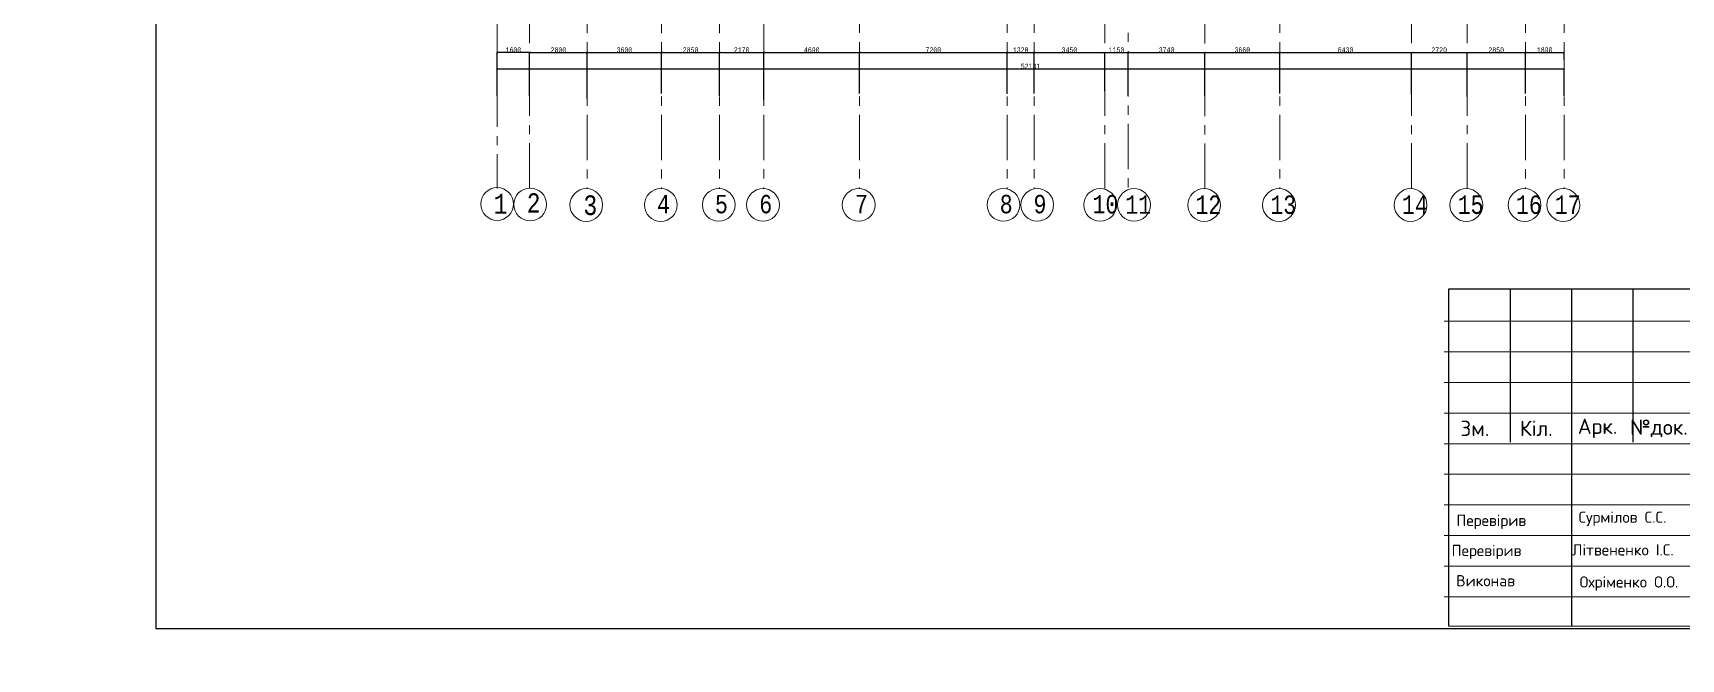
# Model space of a CAD drawing. Header units: millimetres. Extents: x -689206 to 4969298, y -1019800 to 703299.
# Drawn here: x 1044964 to 1125490, y -677850 to -647233 of the extents above; entities that cross this region are included whole.
import ezdxf

# ---------------------------------------------------------------- set-up
doc = ezdxf.new("R2010")
doc.units = ezdxf.units.MM
doc.linetypes.add('осеваяX2', pattern=[101.6, 63.5, -12.7, 12.7, -12.7])
doc.layers.add('внешняярамка', color=7, linetype='Continuous', lineweight=5, plot=False)
doc.layers.add('РАЗМЕРЫ', color=7, linetype='Continuous', lineweight=9)
doc.layers.add('Штамп', color=7, linetype='Continuous', lineweight=5)
doc.styles.get("Standard").update_dxf_attribs({"font": 'arial.ttf'})
doc.styles.add('Аннотативный', font='isocteur.ttf', dxfattribs={"width": 0.7, "height": 250})
doc.dimstyles.new('Аннотативный', dxfattribs={"dimscale": 0, "dimtxt": 250, "dimasz": 100, "dimexe": 1.25, "dimexo": 0.625, "dimtad": 1, "dimdec": 0, "dimtxsty": 'Аннотативный', "dimblk": 'ARCHTICK', "dimcen": 2.5, "dimadec": 0, "dimazin": 0, "dimtfac": 1, "dimtdec": 0, "dimtmove": 0, "dimatfit": 3, "dimfxl": 1, "dimarcsym": 0})

# ---------------------------------------------------------------- blocks, each defined once
blk = doc.blocks.new('_ArchTick')
at = {"color": 0, "linetype": 'ByBlock', "const_width": 0.15}
blk.add_lwpolyline([(-0.5, -0.5), (0.5, 0.5)], dxfattribs=at)
blk = doc.blocks.new('*D5464')
at = {"layer": 'Defpoints', "color": 0, "lineweight": 30, "ltscale": 35, "transparency": 16777216}
for p in [(1072043, -648190), (1069232, -650312), (1072043, -650439)]:
    blk.add_point(p, dxfattribs=at)
at = {"layer": 'РАЗМЕРЫ', "color": 0, "lineweight": -2, "ltscale": 35, "transparency": 16777216}
for p, q in [((1069232, -650311), (1069232, -648189)), ((1069232, -648190), (1072043, -648190)), ((1072043, -650439), (1072043, -648189))]:
    blk.add_line(p, q, dxfattribs=at)
at = {"layer": 'РАЗМЕРЫ', "color": 0, "lineweight": -2, "ltscale": 35, "transparency": 16777216, "xscale": 100, "yscale": 100, "zscale": 100, "rotation": 180}
blk.add_blockref('_ArchTick', (1069232, -648190), dxfattribs=at)
at = {"layer": 'РАЗМЕРЫ', "color": 0, "lineweight": -2, "ltscale": 35, "transparency": 16777216, "xscale": 100, "yscale": 100, "zscale": 100}
blk.add_blockref('_ArchTick', (1072043, -648190), dxfattribs=at)
at = {"layer": 'РАЗМЕРЫ', "color": 0, "lineweight": 5, "ltscale": 35, "transparency": 16777216, "insert": (1070638, -648065), "char_height": 250, "attachment_point": 5, "style": 'Аннотативный'}
blk.add_mtext('2800', dxfattribs=at)
blk = doc.blocks.new('*D5465')
at = {"layer": 'Defpoints', "color": 0, "lineweight": 30, "ltscale": 35, "transparency": 16777216}
for p in [(1075682, -648190), (1072043, -650312), (1075682, -650198)]:
    blk.add_point(p, dxfattribs=at)
at = {"layer": 'РАЗМЕРЫ', "color": 0, "lineweight": -2, "ltscale": 35, "transparency": 16777216}
for p, q in [((1072043, -650311), (1072043, -648189)), ((1072043, -648190), (1075682, -648190)), ((1075682, -650197), (1075682, -648189))]:
    blk.add_line(p, q, dxfattribs=at)
at = {"layer": 'РАЗМЕРЫ', "color": 0, "lineweight": -2, "ltscale": 35, "transparency": 16777216, "xscale": 100, "yscale": 100, "zscale": 100, "rotation": 180}
blk.add_blockref('_ArchTick', (1072043, -648190), dxfattribs=at)
at = {"layer": 'РАЗМЕРЫ', "color": 0, "lineweight": -2, "ltscale": 35, "transparency": 16777216, "xscale": 100, "yscale": 100, "zscale": 100}
blk.add_blockref('_ArchTick', (1075682, -648190), dxfattribs=at)
at = {"layer": 'РАЗМЕРЫ', "color": 0, "lineweight": 5, "ltscale": 35, "transparency": 16777216, "insert": (1073863, -648065), "char_height": 250, "attachment_point": 5, "style": 'Аннотативный'}
blk.add_mtext('3600', dxfattribs=at)
blk = doc.blocks.new('*D5466')
at = {"layer": 'Defpoints', "color": 0, "lineweight": 30, "ltscale": 35, "transparency": 16777216}
for p in [(1075682, -648190), (1078507, -648190), (1078507, -648190)]:
    blk.add_point(p, dxfattribs=at)
at = {"layer": 'РАЗМЕРЫ', "color": 0, "lineweight": -2, "ltscale": 35, "transparency": 16777216}
for p, q in [((1075682, -648190), (1075682, -648189)), ((1075682, -648190), (1078507, -648190)), ((1078507, -648190), (1078507, -648189))]:
    blk.add_line(p, q, dxfattribs=at)
at = {"layer": 'РАЗМЕРЫ', "color": 0, "lineweight": -2, "ltscale": 35, "transparency": 16777216, "xscale": 100, "yscale": 100, "zscale": 100, "rotation": 180}
blk.add_blockref('_ArchTick', (1075682, -648190), dxfattribs=at)
at = {"layer": 'РАЗМЕРЫ', "color": 0, "lineweight": -2, "ltscale": 35, "transparency": 16777216, "xscale": 100, "yscale": 100, "zscale": 100}
blk.add_blockref('_ArchTick', (1078507, -648190), dxfattribs=at)
at = {"layer": 'РАЗМЕРЫ', "color": 0, "lineweight": 5, "ltscale": 35, "transparency": 16777216, "insert": (1077095, -648065), "char_height": 250, "attachment_point": 5, "style": 'Аннотативный'}
blk.add_mtext('2850', dxfattribs=at)
blk = doc.blocks.new('*D5467')
at = {"layer": 'Defpoints', "color": 0, "lineweight": 30, "ltscale": 35, "transparency": 16777216}
for p in [(1080678, -648190), (1078507, -650307), (1080678, -650482)]:
    blk.add_point(p, dxfattribs=at)
at = {"layer": 'РАЗМЕРЫ', "color": 0, "lineweight": -2, "ltscale": 35, "transparency": 16777216}
for p, q in [((1078507, -650306), (1078507, -648189)), ((1078507, -648190), (1080678, -648190)), ((1080678, -650481), (1080678, -648189))]:
    blk.add_line(p, q, dxfattribs=at)
at = {"layer": 'РАЗМЕРЫ', "color": 0, "lineweight": -2, "ltscale": 35, "transparency": 16777216, "xscale": 100, "yscale": 100, "zscale": 100, "rotation": 180}
blk.add_blockref('_ArchTick', (1078507, -648190), dxfattribs=at)
at = {"layer": 'РАЗМЕРЫ', "color": 0, "lineweight": -2, "ltscale": 35, "transparency": 16777216, "xscale": 100, "yscale": 100, "zscale": 100}
blk.add_blockref('_ArchTick', (1080678, -648190), dxfattribs=at)
at = {"layer": 'РАЗМЕРЫ', "color": 0, "lineweight": 5, "ltscale": 35, "transparency": 16777216, "insert": (1079593, -648065), "char_height": 250, "attachment_point": 5, "style": 'Аннотативный'}
blk.add_mtext('2170', dxfattribs=at)
blk = doc.blocks.new('*D5468')
at = {"layer": 'Defpoints', "color": 0, "lineweight": 30, "ltscale": 35, "transparency": 16777216}
for p in [(1080678, -648190), (1085352, -648190), (1085352, -650198)]:
    blk.add_point(p, dxfattribs=at)
at = {"layer": 'РАЗМЕРЫ', "color": 0, "lineweight": -2, "ltscale": 35, "transparency": 16777216}
for p, q in [((1080678, -648190), (1080678, -648189)), ((1080678, -648190), (1085352, -648190)), ((1085352, -650198), (1085352, -648189))]:
    blk.add_line(p, q, dxfattribs=at)
at = {"layer": 'РАЗМЕРЫ', "color": 0, "lineweight": -2, "ltscale": 35, "transparency": 16777216, "xscale": 100, "yscale": 100, "zscale": 100, "rotation": 180}
blk.add_blockref('_ArchTick', (1080678, -648190), dxfattribs=at)
at = {"layer": 'РАЗМЕРЫ', "color": 0, "lineweight": -2, "ltscale": 35, "transparency": 16777216, "xscale": 100, "yscale": 100, "zscale": 100}
blk.add_blockref('_ArchTick', (1085352, -648190), dxfattribs=at)
at = {"layer": 'РАЗМЕРЫ', "color": 0, "lineweight": 5, "ltscale": 35, "transparency": 16777216, "insert": (1083015, -648065), "char_height": 250, "attachment_point": 5, "style": 'Аннотативный'}
blk.add_mtext('4690', dxfattribs=at)
blk = doc.blocks.new('*D5469')
at = {"layer": 'Defpoints', "color": 0, "lineweight": 30, "ltscale": 35, "transparency": 16777216}
for p in [(1085352, -648190), (1092562, -648190), (1092562, -650208)]:
    blk.add_point(p, dxfattribs=at)
at = {"layer": 'РАЗМЕРЫ', "color": 0, "lineweight": -2, "ltscale": 35, "transparency": 16777216}
for p, q in [((1085352, -648190), (1085352, -648189)), ((1085352, -648190), (1092562, -648190)), ((1092562, -650207), (1092562, -648189))]:
    blk.add_line(p, q, dxfattribs=at)
at = {"layer": 'РАЗМЕРЫ', "color": 0, "lineweight": -2, "ltscale": 35, "transparency": 16777216, "xscale": 100, "yscale": 100, "zscale": 100, "rotation": 180}
blk.add_blockref('_ArchTick', (1085352, -648190), dxfattribs=at)
at = {"layer": 'РАЗМЕРЫ', "color": 0, "lineweight": -2, "ltscale": 35, "transparency": 16777216, "xscale": 100, "yscale": 100, "zscale": 100}
blk.add_blockref('_ArchTick', (1092562, -648190), dxfattribs=at)
at = {"layer": 'РАЗМЕРЫ', "color": 0, "lineweight": 5, "ltscale": 35, "transparency": 16777216, "insert": (1088957, -648065), "char_height": 250, "attachment_point": 5, "style": 'Аннотативный'}
blk.add_mtext('7200', dxfattribs=at)
blk = doc.blocks.new('*D5470')
at = {"layer": 'Defpoints', "color": 0, "lineweight": 30, "ltscale": 35, "transparency": 16777216}
for p in [(1092562, -648190), (1093882, -648190), (1093882, -650193)]:
    blk.add_point(p, dxfattribs=at)
at = {"layer": 'РАЗМЕРЫ', "color": 0, "lineweight": -2, "ltscale": 35, "transparency": 16777216}
for p, q in [((1092562, -648190), (1092562, -648189)), ((1092562, -648190), (1093882, -648190)), ((1093882, -650192), (1093882, -648189))]:
    blk.add_line(p, q, dxfattribs=at)
at = {"layer": 'РАЗМЕРЫ', "color": 0, "lineweight": -2, "ltscale": 35, "transparency": 16777216, "xscale": 100, "yscale": 100, "zscale": 100, "rotation": 180}
blk.add_blockref('_ArchTick', (1092562, -648190), dxfattribs=at)
at = {"layer": 'РАЗМЕРЫ', "color": 0, "lineweight": -2, "ltscale": 35, "transparency": 16777216, "xscale": 100, "yscale": 100, "zscale": 100}
blk.add_blockref('_ArchTick', (1093882, -648190), dxfattribs=at)
at = {"layer": 'РАЗМЕРЫ', "color": 0, "lineweight": 5, "ltscale": 35, "transparency": 16777216, "insert": (1093222, -648065), "char_height": 250, "attachment_point": 5, "style": 'Аннотативный'}
blk.add_mtext('1320', dxfattribs=at)
blk = doc.blocks.new('*D5471')
at = {"layer": 'Defpoints', "color": 0, "lineweight": 30, "ltscale": 35, "transparency": 16777216}
for p in [(1093882, -648190), (1097332, -648190), (1097332, -650081)]:
    blk.add_point(p, dxfattribs=at)
at = {"layer": 'РАЗМЕРЫ', "color": 0, "lineweight": -2, "ltscale": 35, "transparency": 16777216}
for p, q in [((1093882, -648190), (1093882, -648189)), ((1093882, -648190), (1097332, -648190)), ((1097332, -650080), (1097332, -648189))]:
    blk.add_line(p, q, dxfattribs=at)
at = {"layer": 'РАЗМЕРЫ', "color": 0, "lineweight": -2, "ltscale": 35, "transparency": 16777216, "xscale": 100, "yscale": 100, "zscale": 100, "rotation": 180}
blk.add_blockref('_ArchTick', (1093882, -648190), dxfattribs=at)
at = {"layer": 'РАЗМЕРЫ', "color": 0, "lineweight": -2, "ltscale": 35, "transparency": 16777216, "xscale": 100, "yscale": 100, "zscale": 100}
blk.add_blockref('_ArchTick', (1097332, -648190), dxfattribs=at)
at = {"layer": 'РАЗМЕРЫ', "color": 0, "lineweight": 5, "ltscale": 35, "transparency": 16777216, "insert": (1095607, -648065), "char_height": 250, "attachment_point": 5, "style": 'Аннотативный'}
blk.add_mtext('3450', dxfattribs=at)
blk = doc.blocks.new('*D5472')
at = {"layer": 'Defpoints', "color": 0, "lineweight": 30, "ltscale": 35, "transparency": 16777216}
for p in [(1097332, -648190), (1098482, -648190), (1098482, -650306)]:
    blk.add_point(p, dxfattribs=at)
at = {"layer": 'РАЗМЕРЫ', "color": 0, "lineweight": -2, "ltscale": 35, "transparency": 16777216}
for p, q in [((1097332, -648190), (1097332, -648189)), ((1097332, -648190), (1098482, -648190)), ((1098482, -650305), (1098482, -648189))]:
    blk.add_line(p, q, dxfattribs=at)
at = {"layer": 'РАЗМЕРЫ', "color": 0, "lineweight": -2, "ltscale": 35, "transparency": 16777216, "xscale": 100, "yscale": 100, "zscale": 100, "rotation": 180}
blk.add_blockref('_ArchTick', (1097332, -648190), dxfattribs=at)
at = {"layer": 'РАЗМЕРЫ', "color": 0, "lineweight": -2, "ltscale": 35, "transparency": 16777216, "xscale": 100, "yscale": 100, "zscale": 100}
blk.add_blockref('_ArchTick', (1098482, -648190), dxfattribs=at)
at = {"layer": 'РАЗМЕРЫ', "color": 0, "lineweight": 5, "ltscale": 35, "transparency": 16777216, "insert": (1097907, -648065), "char_height": 250, "attachment_point": 5, "style": 'Аннотативный'}
blk.add_mtext('1150', dxfattribs=at)
blk = doc.blocks.new('*D5473')
at = {"layer": 'Defpoints', "color": 0, "lineweight": 30, "ltscale": 35, "transparency": 16777216}
for p in [(1098482, -648190), (1102222, -648190), (1102222, -650304)]:
    blk.add_point(p, dxfattribs=at)
at = {"layer": 'РАЗМЕРЫ', "color": 0, "lineweight": -2, "ltscale": 35, "transparency": 16777216}
for p, q in [((1098482, -648190), (1098482, -648189)), ((1098482, -648190), (1102222, -648190)), ((1102222, -650304), (1102222, -648189))]:
    blk.add_line(p, q, dxfattribs=at)
at = {"layer": 'РАЗМЕРЫ', "color": 0, "lineweight": -2, "ltscale": 35, "transparency": 16777216, "xscale": 100, "yscale": 100, "zscale": 100, "rotation": 180}
blk.add_blockref('_ArchTick', (1098482, -648190), dxfattribs=at)
at = {"layer": 'РАЗМЕРЫ', "color": 0, "lineweight": -2, "ltscale": 35, "transparency": 16777216, "xscale": 100, "yscale": 100, "zscale": 100}
blk.add_blockref('_ArchTick', (1102222, -648190), dxfattribs=at)
at = {"layer": 'РАЗМЕРЫ', "color": 0, "lineweight": 5, "ltscale": 35, "transparency": 16777216, "insert": (1100352, -648065), "char_height": 250, "attachment_point": 5, "style": 'Аннотативный'}
blk.add_mtext('3740', dxfattribs=at)
blk = doc.blocks.new('*D5474')
at = {"layer": 'Defpoints', "color": 0, "lineweight": 30, "ltscale": 35, "transparency": 16777216}
for p in [(1102222, -648190), (1105882, -648190), (1105882, -650189)]:
    blk.add_point(p, dxfattribs=at)
at = {"layer": 'РАЗМЕРЫ', "color": 0, "lineweight": -2, "ltscale": 35, "transparency": 16777216}
for p, q in [((1102222, -648190), (1102222, -648189)), ((1102222, -648190), (1105882, -648190)), ((1105882, -650188), (1105882, -648189))]:
    blk.add_line(p, q, dxfattribs=at)
at = {"layer": 'РАЗМЕРЫ', "color": 0, "lineweight": -2, "ltscale": 35, "transparency": 16777216, "xscale": 100, "yscale": 100, "zscale": 100, "rotation": 180}
blk.add_blockref('_ArchTick', (1102222, -648190), dxfattribs=at)
at = {"layer": 'РАЗМЕРЫ', "color": 0, "lineweight": -2, "ltscale": 35, "transparency": 16777216, "xscale": 100, "yscale": 100, "zscale": 100}
blk.add_blockref('_ArchTick', (1105882, -648190), dxfattribs=at)
at = {"layer": 'РАЗМЕРЫ', "color": 0, "lineweight": 5, "ltscale": 35, "transparency": 16777216, "insert": (1104052, -648065), "char_height": 250, "attachment_point": 5, "style": 'Аннотативный'}
blk.add_mtext('3660', dxfattribs=at)
blk = doc.blocks.new('*D5475')
at = {"layer": 'Defpoints', "color": 0, "lineweight": 30, "ltscale": 35, "transparency": 16777216}
for p in [(1105882, -648190), (1112312, -648190), (1112312, -650244)]:
    blk.add_point(p, dxfattribs=at)
at = {"layer": 'РАЗМЕРЫ', "color": 0, "lineweight": -2, "ltscale": 35, "transparency": 16777216}
for p, q in [((1105882, -648190), (1105882, -648189)), ((1105882, -648190), (1112312, -648190)), ((1112312, -650243), (1112312, -648189))]:
    blk.add_line(p, q, dxfattribs=at)
at = {"layer": 'РАЗМЕРЫ', "color": 0, "lineweight": -2, "ltscale": 35, "transparency": 16777216, "xscale": 100, "yscale": 100, "zscale": 100, "rotation": 180}
blk.add_blockref('_ArchTick', (1105882, -648190), dxfattribs=at)
at = {"layer": 'РАЗМЕРЫ', "color": 0, "lineweight": -2, "ltscale": 35, "transparency": 16777216, "xscale": 100, "yscale": 100, "zscale": 100}
blk.add_blockref('_ArchTick', (1112312, -648190), dxfattribs=at)
at = {"layer": 'РАЗМЕРЫ', "color": 0, "lineweight": 5, "ltscale": 35, "transparency": 16777216, "insert": (1109097, -648065), "char_height": 250, "attachment_point": 5, "style": 'Аннотативный'}
blk.add_mtext('6430', dxfattribs=at)
blk = doc.blocks.new('*D5476')
at = {"layer": 'Defpoints', "color": 0, "lineweight": 5, "ltscale": 35, "transparency": 16777216}
for p in [(1112312, -648190), (1115035, -648190), (1115035, -650335)]:
    blk.add_point(p, dxfattribs=at)
at = {"layer": 'РАЗМЕРЫ', "color": 0, "lineweight": -2, "ltscale": 35, "transparency": 16777216}
for p, q in [((1112312, -648190), (1112312, -648189)), ((1112312, -648190), (1115035, -648190)), ((1115035, -650334), (1115035, -648189))]:
    blk.add_line(p, q, dxfattribs=at)
at = {"layer": 'РАЗМЕРЫ', "color": 0, "lineweight": -2, "ltscale": 35, "transparency": 16777216, "xscale": 100, "yscale": 100, "zscale": 100, "rotation": 180}
blk.add_blockref('_ArchTick', (1112312, -648190), dxfattribs=at)
at = {"layer": 'РАЗМЕРЫ', "color": 0, "lineweight": -2, "ltscale": 35, "transparency": 16777216, "xscale": 100, "yscale": 100, "zscale": 100}
blk.add_blockref('_ArchTick', (1115035, -648190), dxfattribs=at)
at = {"layer": 'РАЗМЕРЫ', "color": 0, "lineweight": 5, "ltscale": 35, "transparency": 16777216, "insert": (1113673, -648065), "char_height": 250, "attachment_point": 5, "style": 'Аннотативный'}
blk.add_mtext('2720', dxfattribs=at)
blk = doc.blocks.new('*D5477')
at = {"layer": 'Defpoints', "color": 0, "lineweight": 30, "ltscale": 35, "transparency": 16777216}
for p in [(1115035, -648190), (1117882, -648190), (1117882, -650189)]:
    blk.add_point(p, dxfattribs=at)
at = {"layer": 'РАЗМЕРЫ', "color": 0, "lineweight": -2, "ltscale": 35, "transparency": 16777216}
for p, q in [((1115035, -648190), (1115035, -648189)), ((1115035, -648190), (1117882, -648190)), ((1117882, -650188), (1117882, -648189))]:
    blk.add_line(p, q, dxfattribs=at)
at = {"layer": 'РАЗМЕРЫ', "color": 0, "lineweight": -2, "ltscale": 35, "transparency": 16777216, "xscale": 100, "yscale": 100, "zscale": 100, "rotation": 180}
blk.add_blockref('_ArchTick', (1115035, -648190), dxfattribs=at)
at = {"layer": 'РАЗМЕРЫ', "color": 0, "lineweight": -2, "ltscale": 35, "transparency": 16777216, "xscale": 100, "yscale": 100, "zscale": 100}
blk.add_blockref('_ArchTick', (1117882, -648190), dxfattribs=at)
at = {"layer": 'РАЗМЕРЫ', "color": 0, "lineweight": 5, "ltscale": 35, "transparency": 16777216, "insert": (1116458, -648065), "char_height": 250, "attachment_point": 5, "style": 'Аннотативный'}
blk.add_mtext('2850', dxfattribs=at)
blk = doc.blocks.new('*D5478')
at = {"layer": 'Defpoints', "color": 0, "lineweight": 30, "ltscale": 35, "transparency": 16777216}
for p in [(1117882, -648190), (1119774, -648190), (1119774, -648551)]:
    blk.add_point(p, dxfattribs=at)
at = {"layer": 'РАЗМЕРЫ', "color": 0, "lineweight": -2, "ltscale": 35, "transparency": 16777216}
for p, q in [((1117882, -648190), (1117882, -648189)), ((1117882, -648190), (1119774, -648190)), ((1119774, -648550), (1119774, -648189))]:
    blk.add_line(p, q, dxfattribs=at)
at = {"layer": 'РАЗМЕРЫ', "color": 0, "lineweight": -2, "ltscale": 35, "transparency": 16777216, "xscale": 100, "yscale": 100, "zscale": 100, "rotation": 180}
blk.add_blockref('_ArchTick', (1117882, -648190), dxfattribs=at)
at = {"layer": 'РАЗМЕРЫ', "color": 0, "lineweight": -2, "ltscale": 35, "transparency": 16777216, "xscale": 100, "yscale": 100, "zscale": 100}
blk.add_blockref('_ArchTick', (1119774, -648190), dxfattribs=at)
at = {"layer": 'РАЗМЕРЫ', "color": 0, "lineweight": 5, "ltscale": 35, "transparency": 16777216, "insert": (1118828, -648065), "char_height": 250, "attachment_point": 5, "style": 'Аннотативный'}
blk.add_mtext('1890', dxfattribs=at)
blk = doc.blocks.new('*D5479')
at = {"layer": 'Defpoints', "color": 0, "lineweight": 30, "ltscale": 35, "transparency": 16777216}
for p in [(1119774, -648990), (1067643, -650303), (1119774, -650303)]:
    blk.add_point(p, dxfattribs=at)
at = {"layer": 'РАЗМЕРЫ', "color": 0, "lineweight": -2, "ltscale": 35, "transparency": 16777216}
for p, q in [((1067643, -650303), (1067643, -648989)), ((1067643, -648990), (1119774, -648990)), ((1119774, -650303), (1119774, -648989))]:
    blk.add_line(p, q, dxfattribs=at)
at = {"layer": 'РАЗМЕРЫ', "color": 0, "lineweight": -2, "ltscale": 35, "transparency": 16777216, "xscale": 100, "yscale": 100, "zscale": 100, "rotation": 180}
blk.add_blockref('_ArchTick', (1067643, -648990), dxfattribs=at)
at = {"layer": 'РАЗМЕРЫ', "color": 0, "lineweight": -2, "ltscale": 35, "transparency": 16777216, "xscale": 100, "yscale": 100, "zscale": 100}
blk.add_blockref('_ArchTick', (1119774, -648990), dxfattribs=at)
at = {"layer": 'РАЗМЕРЫ', "color": 0, "lineweight": 5, "ltscale": 35, "transparency": 16777216, "insert": (1093708, -648865), "char_height": 250, "attachment_point": 5, "style": 'Аннотативный'}
blk.add_mtext('52131', dxfattribs=at)
blk = doc.blocks.new('*D5480')
at = {"layer": 'Defpoints', "color": 0, "lineweight": 30, "ltscale": 35, "transparency": 16777216}
for p in [(1067643, -648190), (1069232, -648190), (1067643, -650310)]:
    blk.add_point(p, dxfattribs=at)
at = {"layer": 'РАЗМЕРЫ', "color": 0, "lineweight": -2, "ltscale": 35, "transparency": 16777216}
for p, q in [((1067643, -650310), (1067643, -648189)), ((1069232, -648190), (1067643, -648190)), ((1069232, -648190), (1069232, -648189))]:
    blk.add_line(p, q, dxfattribs=at)
at = {"layer": 'РАЗМЕРЫ', "color": 0, "lineweight": -2, "ltscale": 35, "transparency": 16777216, "xscale": 100, "yscale": 100, "zscale": 100, "rotation": 180}
blk.add_blockref('_ArchTick', (1067643, -648190), dxfattribs=at)
at = {"layer": 'РАЗМЕРЫ', "color": 0, "lineweight": -2, "ltscale": 35, "transparency": 16777216, "xscale": 100, "yscale": 100, "zscale": 100}
blk.add_blockref('_ArchTick', (1069232, -648190), dxfattribs=at)
at = {"layer": 'РАЗМЕРЫ', "color": 0, "lineweight": 5, "ltscale": 35, "transparency": 16777216, "insert": (1068438, -648065), "char_height": 250, "attachment_point": 5, "style": 'Аннотативный'}
blk.add_mtext('1600', dxfattribs=at)

msp = doc.modelspace()

# ---------------------------------------------------------------- linework, layer by layer
at = {"layer": 'внешняярамка', "lineweight": 5, "ltscale": 50, "const_width": 3}
msp.add_lwpolyline([(1044965.2, -677848.6), (1170863.9, -677848.6), (1170863.9, -588820.3), (1044965.2, -588820.3), (1044965.2, -677848.6)], dxfattribs=at)
at = {"layer": 'РАЗМЕРЫ', "color": 152, "linetype": 'осеваяX2', "lineweight": 5, "ltscale": 35, "true_color": 0x2776bb}
for p, q in [((1069232.2, -654848), (1069232.2, -605010.3)), ((1072042.9, -605010.3), (1072042.9, -654848)), ((1075682.2, -605010.3), (1075682.2, -654848)), ((1078434.3, -605010.3), (1078514.4, -654848)), ((1080678.3, -605006.7), (1080678.3, -654848)), ((1085352.3, -605006.7), (1085352.3, -654848)), ((1092562.3, -605006.7), (1092562.3, -654848)), ((1093882.2, -605006.7), (1093882.2, -654848)), ((1097332.3, -654848), (1097332.3, -605006.7)), ((1105882.2, -605006.7), (1105882.2, -654848)), ((1112312.1, -654848), (1112312.1, -605006.7)), ((1115034.5, -654848), (1115034.5, -605006.7)), ((1117882.2, -605006.7), (1117882.2, -654848)), ((1119773.7, -605006.7), (1119773.7, -654848)), ((1102222.3, -606408.2), (1102222.3, -654848)), ((1067642.9, -617605.6), (1067642.9, -654848)), ((1098482, -619670.6), (1098482, -654848))]:
    msp.add_line(p, q, dxfattribs=at)
at = {"layer": 'РАЗМЕРЫ', "color": 152, "lineweight": 20, "ltscale": 35, "true_color": 0x2776bb}
msp.add_line((1080678.3, -646190.4), (1080678.3, -648190.4), dxfattribs=at)
at = {"layer": 'РАЗМЕРЫ', "lineweight": 20, "ltscale": 35}
for p, q in [((1067642.9, -648190.4), (1067642.9, -648990.4)), ((1080678.3, -648190.4), (1077523.2, -648190.4)), ((1067642.9, -648990.4), (1068890.6, -648990.4))]:
    msp.add_line(p, q, dxfattribs=at)
for centre in [(1067645.5, -655598.1), (1069257.6, -655620.9), (1071999.2, -655646.8), (1075638.5, -655646.8), (1078470.7, -655642.3), (1080634.7, -655642.3), (1085308.6, -655642.3), (1092383.5, -655642.3), (1094035.4, -655642.3), (1097107.6, -655642.3), (1098759.5, -655642.3), (1102186.2, -655647.2), (1105846, -655647.2), (1112275.9, -655647.2), (1114998.4, -655647.2), (1117846, -655647.2), (1119737.6, -655647.2)]:
    msp.add_circle(centre, 800, dxfattribs=at)
at = {"layer": 'Штамп'}
for p, q in [((1133400.5, -662822.5), (1113919.6, -662822.5)), ((1133400.5, -665819.6), (1113919.6, -665819.6))]:
    msp.add_line(p, q, dxfattribs=at)
at = {"layer": 'Штамп', "lineweight": 30}
for points in [[(1050960.4, -676349.8), (1169365.1, -676349.8), (1169365.1, -590319.1), (1050960.4, -590319.1)], [(1169592.5, -676274.1), (1114147, -676233.5), (1114147, -659749.7), (1169592.5, -659749.7)]]:
    msp.add_lwpolyline(points, close=True, dxfattribs=at)
for points in [[(1117144, -659749.7), (1117144, -667242.4)], [(1120141.1, -659749.7), (1120141.1, -676237.9)], [(1123138.1, -659749.7), (1123138.1, -667242.4)]]:
    msp.add_lwpolyline(points, dxfattribs=at)
at = {"layer": 'Штамп'}
for points in [[(1113919.6, -661324), (1133400.5, -661324)], [(1113919.6, -664321.1), (1133400.5, -664321.1)], [(1113919.6, -667318.1), (1133400.5, -667318.1)], [(1113919.6, -668816.6), (1133400.5, -668816.6)], [(1113919.6, -670315.2), (1133400.5, -670315.2)], [(1113919.6, -671813.7), (1133400.5, -671813.7)], [(1113919.6, -673312.2), (1133400.5, -673312.2)], [(1133400.5, -674810.8), (1113919.6, -674810.8)]]:
    msp.add_lwpolyline(points, dxfattribs=at)

# ---------------------------------------------------------------- texts
at = {"layer": 'РАЗМЕРЫ', "lineweight": 5, "ltscale": 35, "attachment_point": 1, "style": 'Аннотативный'}
for s, insert, char_height, width in [('1', (1067472.1, -655099.6), 973.6, 8111.813), ('2', (1069097.6, -655073.9), 941.6, 7845.554), ('3', (1071858.7, -655177.3), 961.2, 8008.877), ('4', (1075453.9, -655155.1), 902.4, 7518.748), ('5', (1078286.1, -655150.5), 902.4, 7518.748), ('6', (1080450.1, -655150.5), 902.4, 7518.748), ('7', (1085124, -655150.5), 902.4, 7518.748), ('8', (1092199, -655150.5), 902.4, 7518.748), ('9', (1093850.8, -655150.5), 902.4, 7518.748), ('10', (1096734.2, -655159.1), 902.42, 7518.748), ('11', (1098334.6, -655176.2), 902.42, 7518.748), ('12', (1101761.3, -655181.1), 902.42, 7518.748), ('13', (1105421.1, -655181.1), 902.42, 7518.748), ('14', (1111851, -655181.1), 902.42, 7518.748), ('15', (1114573.5, -655181.1), 902.42, 7518.748), ('16', (1117421.1, -655181.1), 902.42, 7518.748), ('17', (1119312.7, -655181.1), 902.42, 7518.748)]:
    msp.add_mtext(s, dxfattribs=dict(at, insert=insert, char_height=char_height, width=width))
at = {"layer": 'Штамп', "attachment_point": 5}
for s, width, insert, char_height in [('\\pxqc;{\\fISOCPEUR|b0|i0|c204|p34;Зм.}', 2997.055, (1115418.1, -666568.9), 749.264), ('\\pxqc;{\\fISOCPEUR|b0|i0|c204|p34;Кіл.}', 2997.055, (1118415.2, -666568.9), 749.264), ('\\pxqc;{\\fISOCPEUR|b0|i0|c204|p34;Арк.}', 2997.055, (1121412.2, -666568.9), 749.264), ('\\pxqc;{\\fISOCPEUR|b0|i0|c204|p34;№док.}', 2997.055, (1124409.3, -666568.9), 749.264), ('\\pxql;{\\fISOCPEUR|b0|i0|c204|p34;Сурмілов С.С.}', 5994.11, (1123478.3, -670987.1), 549.404), ('\\pxql;{\\fISOCPEUR|b0|i0|c204|p34;Перевірив}', 5994.11, (1117510, -671141.8), 549.404), ('\\pxql;{\\fISOCPEUR|b0|i0|c204|p34;Перевірив}', 5994.11, (1117277.8, -672614.5), 549.404), ('\\pxql;{\\fISOCPEUR|b0|i0|c204|p34;Літвененко І.С.}', 5994.11, (1123168.7, -672511.4), 549.404), ('\\pxql;{\\fISOCPEUR|b0|i0|c204|p34;Виконав}', 5994.11, (1117498.3, -674019.5), 549.404), ('\\pxql;{\\fISOCPEUR|b0|i0|c204|p34;Охріменко О.О.}', 5994.11, (1123529.9, -674154.5), 549.404)]:
    msp.add_mtext_dynamic_manual_height_columns(s, width=width, gutter_width=3746.3, heights=[0], dxfattribs=dict(at, insert=insert, char_height=char_height))

# ---------------------------------------------------------------- dimensions: what is measured, and where the dimension line sits
at = {"layer": 'РАЗМЕРЫ', "lineweight": 5, "ltscale": 35}
for base, p1, p2, text, picture, middle in [((1067642.9, -648190.4), (1069232.2, -648190.4), (1067642.9, -650310.3), '1600', '*D5480', (1068437.5, -648064.8)), ((1072042.9, -648190.4), (1069232.2, -650311.5), (1072042.9, -650439.1), '2800', '*D5464', (1070637.5, -648064.8)), ((1075682.2, -648190.4), (1072042.9, -650311.5), (1075682.2, -650197.7), '3600', '*D5465', (1073862.5, -648064.8)), ((1078506.9, -648190.4), (1075682.2, -648190.4), (1078506.9, -648190.4), '2850', '*D5466', (1077094.6, -648064.8)), ((1080678.3, -648190.4), (1078506.9, -650306.9), (1080678.3, -650481.8), '2170', '*D5467', (1079592.6, -648064.8)), ((1085352.3, -648190.4), (1080678.3, -648190.4), (1085352.3, -650198.4), '4690', '*D5468', (1083015.3, -648064.8)), ((1092562.3, -648190.4), (1085352.3, -648190.4), (1092562.3, -650207.9), '7200', '*D5469', (1088957.3, -648064.8)), ((1115034.5, -648190.4), (1112312.1, -648190.4), (1115034.5, -650334.5), '2720', '*D5476', (1113673.3, -648064.8)), ((1117882.2, -648190.4), (1115034.5, -648190.4), (1117882.2, -650188.8), '2850', '*D5477', (1116458.4, -648064.8)), ((1119773.7, -648190.4), (1117882.2, -648190.4), (1119773.7, -648550.9), '1890', '*D5478', (1118828, -648064.8))]:
    dim = msp.add_linear_dim(base=base, p1=p1, p2=p2, text=text, dimstyle='Аннотативный', dxfattribs=at)
    dim.commit()
    dim.dimension.update_dxf_attribs({"geometry": picture, "text_midpoint": middle})
for base, p1, p2, picture, middle in [((1093882.2, -648190.4), (1092562.3, -648190.4), (1093882.2, -650192.6), '*D5470', (1093222.2, -648064.8)), ((1097332.3, -648190.4), (1093882.2, -648190.4), (1097332.3, -650081.1), '*D5471', (1095607.2, -648064.8)), ((1098482, -648190.4), (1097332.3, -648190.4), (1098482, -650305.7), '*D5472', (1097907.1, -648064.8)), ((1102222.3, -648190.4), (1098482, -648190.4), (1102222.3, -650304.4), '*D5473', (1100352.1, -648064.8)), ((1105882.2, -648190.4), (1102222.3, -648190.4), (1105882.2, -650188.8), '*D5474', (1104052.3, -648064.8)), ((1112312.1, -648190.4), (1105882.2, -648190.4), (1112312.1, -650243.9), '*D5475', (1109097.1, -648064.8)), ((1119773.7, -648990.4), (1067642.9, -650303.2), (1119773.7, -650303.2), '*D5479', (1093708.3, -648864.8))]:
    dim = msp.add_linear_dim(base=base, p1=p1, p2=p2, dimstyle='Аннотативный', dxfattribs=at)
    dim.commit()
    dim.dimension.update_dxf_attribs({"geometry": picture, "text_midpoint": middle})

doc.saveas('drawing.dxf')
